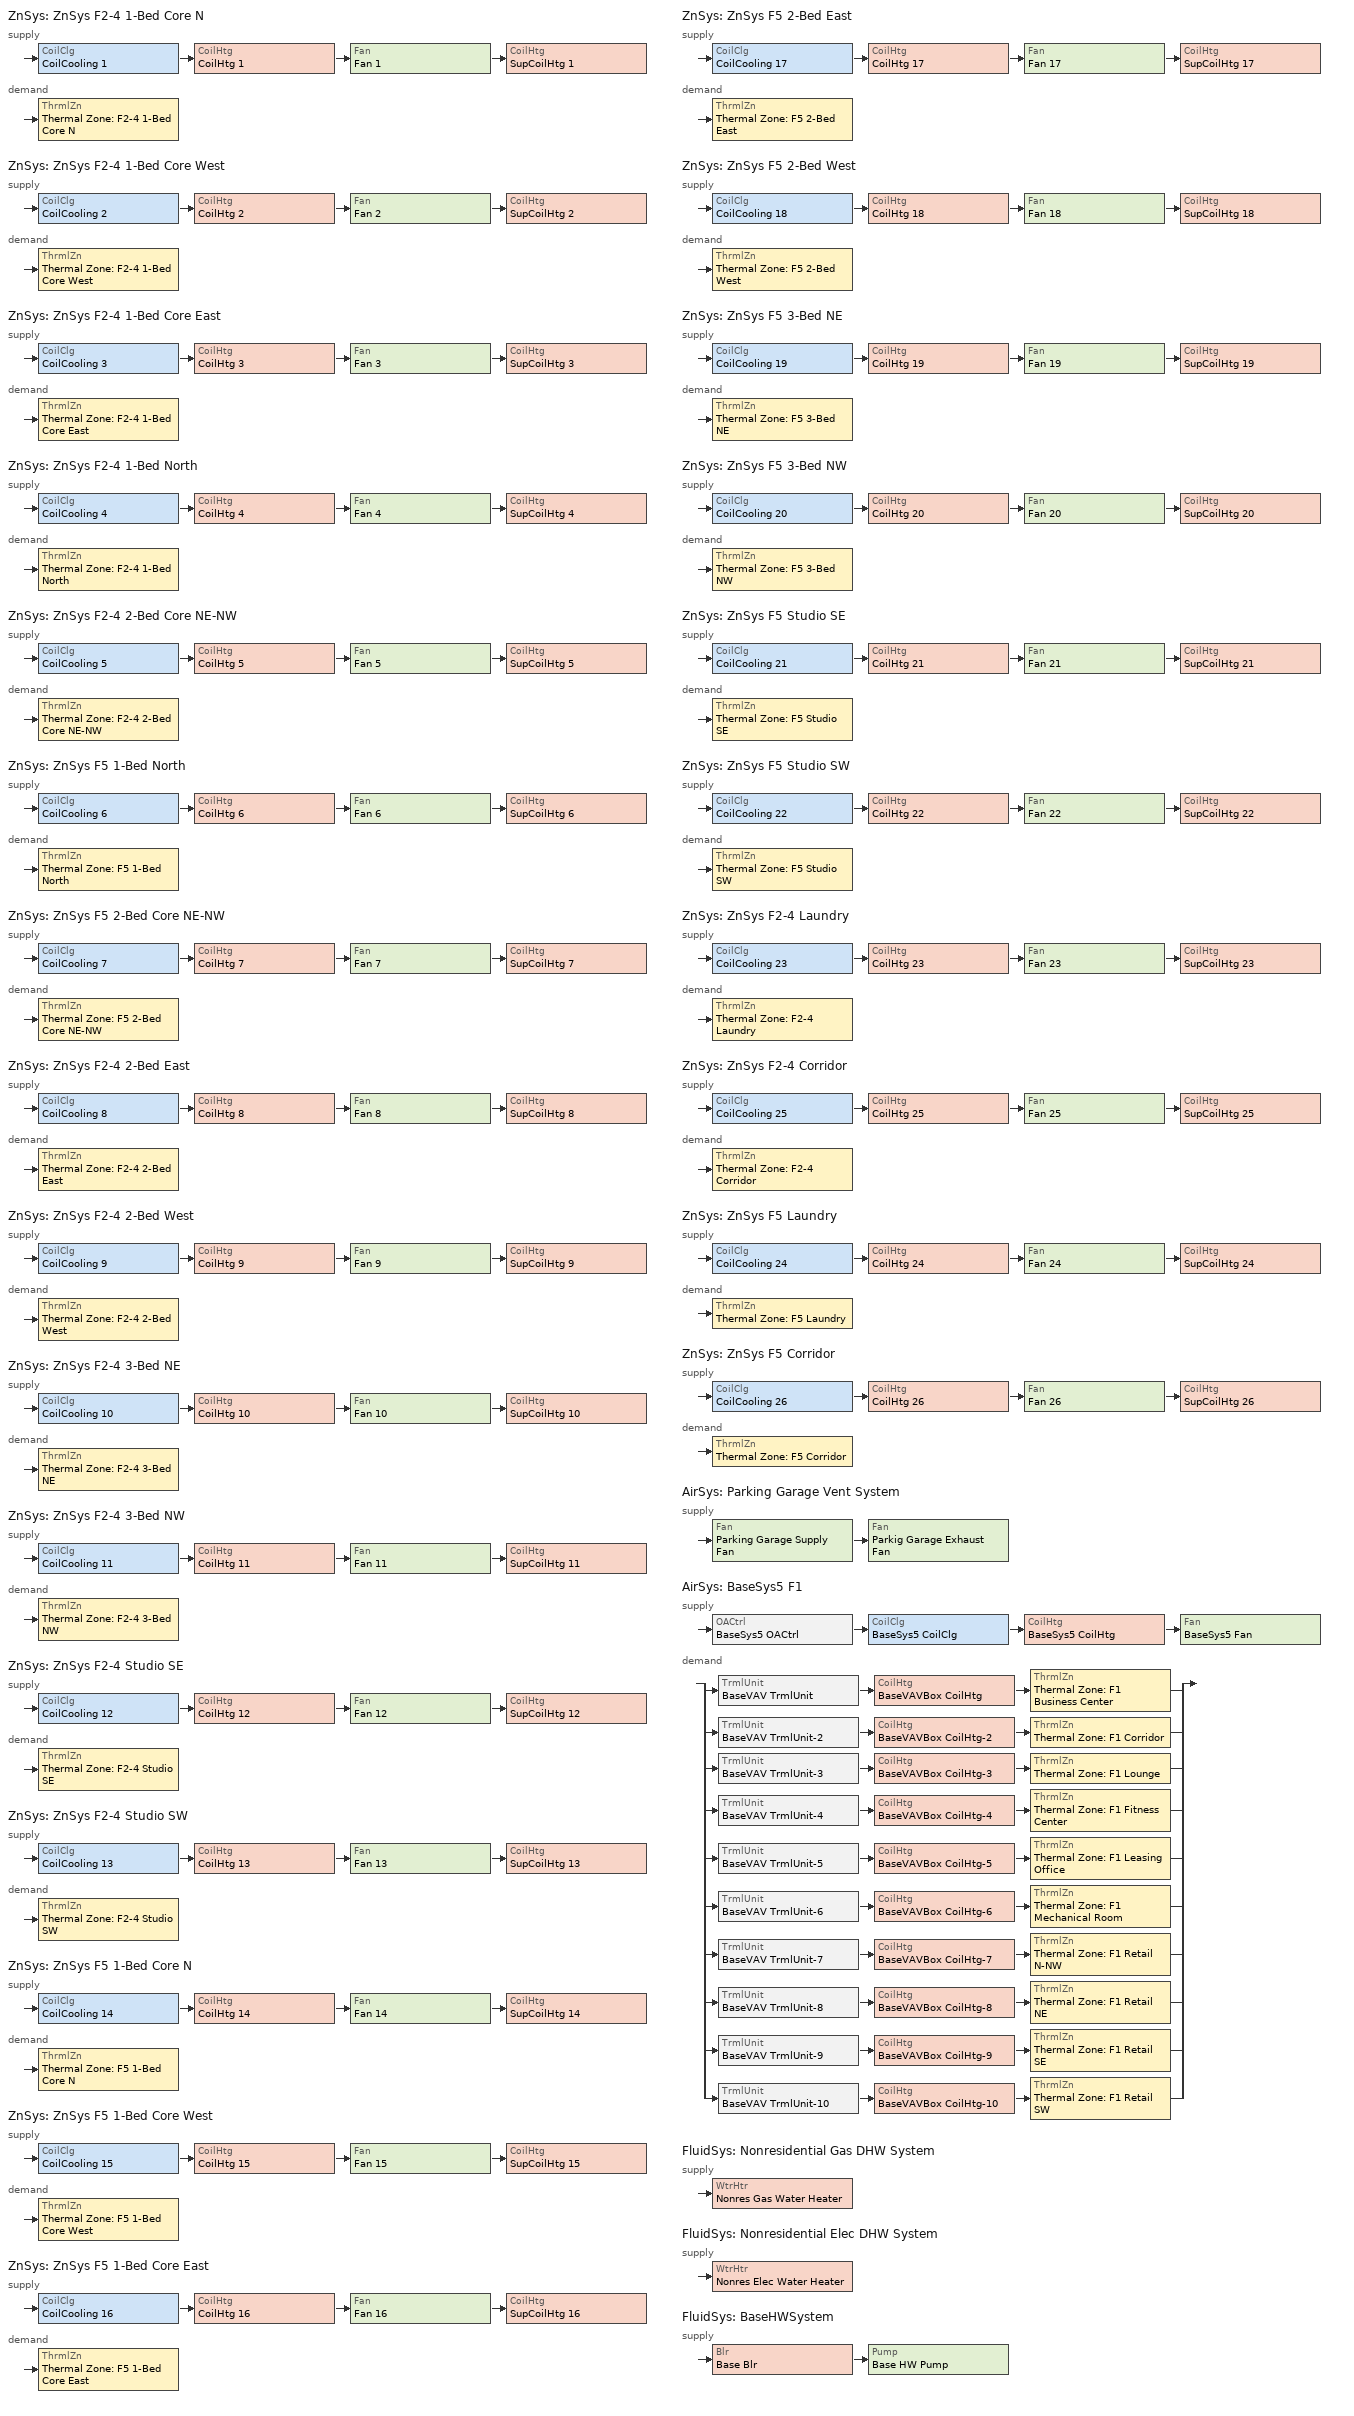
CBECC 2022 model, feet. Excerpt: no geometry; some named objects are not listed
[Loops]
ZnSys 'ZnSys F2-4 1-Bed Core N'
 supply: CoilClg 'CoilCooling 1' > CoilHtg 'CoilHtg 1' > Fan 'Fan 1' > CoilHtg 'SupCoilHtg 1'
 demand: ThrmlZn 'Thermal Zone: F2-4 1-Bed Core N'
ZnSys 'ZnSys F2-4 1-Bed Core West'
 supply: CoilClg 'CoilCooling 2' > CoilHtg 'CoilHtg 2' > Fan 'Fan 2' > CoilHtg 'SupCoilHtg 2'
 demand: ThrmlZn 'Thermal Zone: F2-4 1-Bed Core West'
ZnSys 'ZnSys F2-4 1-Bed Core East'
 supply: CoilClg 'CoilCooling 3' > CoilHtg 'CoilHtg 3' > Fan 'Fan 3' > CoilHtg 'SupCoilHtg 3'
 demand: ThrmlZn 'Thermal Zone: F2-4 1-Bed Core East'
ZnSys 'ZnSys F2-4 1-Bed North'
 supply: CoilClg 'CoilCooling 4' > CoilHtg 'CoilHtg 4' > Fan 'Fan 4' > CoilHtg 'SupCoilHtg 4'
 demand: ThrmlZn 'Thermal Zone: F2-4 1-Bed North'
ZnSys 'ZnSys F2-4 2-Bed Core NE-NW'
 supply: CoilClg 'CoilCooling 5' > CoilHtg 'CoilHtg 5' > Fan 'Fan 5' > CoilHtg 'SupCoilHtg 5'
 demand: ThrmlZn 'Thermal Zone: F2-4 2-Bed Core NE-NW'
ZnSys 'ZnSys F5 1-Bed North'
 supply: CoilClg 'CoilCooling 6' > CoilHtg 'CoilHtg 6' > Fan 'Fan 6' > CoilHtg 'SupCoilHtg 6'
 demand: ThrmlZn 'Thermal Zone: F5 1-Bed North'
ZnSys 'ZnSys F5 2-Bed Core NE-NW'
 supply: CoilClg 'CoilCooling 7' > CoilHtg 'CoilHtg 7' > Fan 'Fan 7' > CoilHtg 'SupCoilHtg 7'
 demand: ThrmlZn 'Thermal Zone: F5 2-Bed Core NE-NW'
ZnSys 'ZnSys F2-4 2-Bed East'
 supply: CoilClg 'CoilCooling 8' > CoilHtg 'CoilHtg 8' > Fan 'Fan 8' > CoilHtg 'SupCoilHtg 8'
 demand: ThrmlZn 'Thermal Zone: F2-4 2-Bed East'
ZnSys 'ZnSys F2-4 2-Bed West'
 supply: CoilClg 'CoilCooling 9' > CoilHtg 'CoilHtg 9' > Fan 'Fan 9' > CoilHtg 'SupCoilHtg 9'
 demand: ThrmlZn 'Thermal Zone: F2-4 2-Bed West'
ZnSys 'ZnSys F2-4 3-Bed NE'
 supply: CoilClg 'CoilCooling 10' > CoilHtg 'CoilHtg 10' > Fan 'Fan 10' > CoilHtg 'SupCoilHtg 10'
 demand: ThrmlZn 'Thermal Zone: F2-4 3-Bed NE'
ZnSys 'ZnSys F2-4 3-Bed NW'
 supply: CoilClg 'CoilCooling 11' > CoilHtg 'CoilHtg 11' > Fan 'Fan 11' > CoilHtg 'SupCoilHtg 11'
 demand: ThrmlZn 'Thermal Zone: F2-4 3-Bed NW'
ZnSys 'ZnSys F2-4 Studio SE'
 supply: CoilClg 'CoilCooling 12' > CoilHtg 'CoilHtg 12' > Fan 'Fan 12' > CoilHtg 'SupCoilHtg 12'
 demand: ThrmlZn 'Thermal Zone: F2-4 Studio SE'
ZnSys 'ZnSys F2-4 Studio SW'
 supply: CoilClg 'CoilCooling 13' > CoilHtg 'CoilHtg 13' > Fan 'Fan 13' > CoilHtg 'SupCoilHtg 13'
 demand: ThrmlZn 'Thermal Zone: F2-4 Studio SW'
ZnSys 'ZnSys F5 1-Bed Core N'
 supply: CoilClg 'CoilCooling 14' > CoilHtg 'CoilHtg 14' > Fan 'Fan 14' > CoilHtg 'SupCoilHtg 14'
 demand: ThrmlZn 'Thermal Zone: F5 1-Bed Core N'
ZnSys 'ZnSys F5 1-Bed Core West'
 supply: CoilClg 'CoilCooling 15' > CoilHtg 'CoilHtg 15' > Fan 'Fan 15' > CoilHtg 'SupCoilHtg 15'
 demand: ThrmlZn 'Thermal Zone: F5 1-Bed Core West'
ZnSys 'ZnSys F5 1-Bed Core East'
 supply: CoilClg 'CoilCooling 16' > CoilHtg 'CoilHtg 16' > Fan 'Fan 16' > CoilHtg 'SupCoilHtg 16'
 demand: ThrmlZn 'Thermal Zone: F5 1-Bed Core East'
ZnSys 'ZnSys F5 2-Bed East'
 supply: CoilClg 'CoilCooling 17' > CoilHtg 'CoilHtg 17' > Fan 'Fan 17' > CoilHtg 'SupCoilHtg 17'
 demand: ThrmlZn 'Thermal Zone: F5 2-Bed East'
ZnSys 'ZnSys F5 2-Bed West'
 supply: CoilClg 'CoilCooling 18' > CoilHtg 'CoilHtg 18' > Fan 'Fan 18' > CoilHtg 'SupCoilHtg 18'
 demand: ThrmlZn 'Thermal Zone: F5 2-Bed West'
ZnSys 'ZnSys F5 3-Bed NE'
 supply: CoilClg 'CoilCooling 19' > CoilHtg 'CoilHtg 19' > Fan 'Fan 19' > CoilHtg 'SupCoilHtg 19'
 demand: ThrmlZn 'Thermal Zone: F5 3-Bed NE'
ZnSys 'ZnSys F5 3-Bed NW'
 supply: CoilClg 'CoilCooling 20' > CoilHtg 'CoilHtg 20' > Fan 'Fan 20' > CoilHtg 'SupCoilHtg 20'
 demand: ThrmlZn 'Thermal Zone: F5 3-Bed NW'
ZnSys 'ZnSys F5 Studio SE'
 supply: CoilClg 'CoilCooling 21' > CoilHtg 'CoilHtg 21' > Fan 'Fan 21' > CoilHtg 'SupCoilHtg 21'
 demand: ThrmlZn 'Thermal Zone: F5 Studio SE'
ZnSys 'ZnSys F5 Studio SW'
 supply: CoilClg 'CoilCooling 22' > CoilHtg 'CoilHtg 22' > Fan 'Fan 22' > CoilHtg 'SupCoilHtg 22'
 demand: ThrmlZn 'Thermal Zone: F5 Studio SW'
ZnSys 'ZnSys F2-4 Laundry'
 supply: CoilClg 'CoilCooling 23' > CoilHtg 'CoilHtg 23' > Fan 'Fan 23' > CoilHtg 'SupCoilHtg 23'
 demand: ThrmlZn 'Thermal Zone: F2-4 Laundry'
ZnSys 'ZnSys F2-4 Corridor'
 supply: CoilClg 'CoilCooling 25' > CoilHtg 'CoilHtg 25' > Fan 'Fan 25' > CoilHtg 'SupCoilHtg 25'
 demand: ThrmlZn 'Thermal Zone: F2-4 Corridor'
ZnSys 'ZnSys F5 Laundry'
 supply: CoilClg 'CoilCooling 24' > CoilHtg 'CoilHtg 24' > Fan 'Fan 24' > CoilHtg 'SupCoilHtg 24'
 demand: ThrmlZn 'Thermal Zone: F5 Laundry'
ZnSys 'ZnSys F5 Corridor'
 supply: CoilClg 'CoilCooling 26' > CoilHtg 'CoilHtg 26' > Fan 'Fan 26' > CoilHtg 'SupCoilHtg 26'
 demand: ThrmlZn 'Thermal Zone: F5 Corridor'
AirSys 'Parking Garage Vent System'
 supply: Fan 'Parking Garage Supply Fan' > Fan 'Parkig Garage Exhaust Fan'
AirSys 'BaseSys5 F1'
 supply: OACtrl 'BaseSys5 OACtrl' > CoilClg 'BaseSys5 CoilClg' > CoilHtg 'BaseSys5 CoilHtg' > Fan 'BaseSys5 Fan'
 demand: split
  | TrmlUnit 'BaseVAV TrmlUnit' > CoilHtg 'BaseVAVBox CoilHtg' > ThrmlZn 'Thermal Zone: F1 Business Center'
  | TrmlUnit 'BaseVAV TrmlUnit-2' > CoilHtg 'BaseVAVBox CoilHtg-2' > ThrmlZn 'Thermal Zone: F1 Corridor'
  | TrmlUnit 'BaseVAV TrmlUnit-3' > CoilHtg 'BaseVAVBox CoilHtg-3' > ThrmlZn 'Thermal Zone: F1 Lounge'
  | TrmlUnit 'BaseVAV TrmlUnit-4' > CoilHtg 'BaseVAVBox CoilHtg-4' > ThrmlZn 'Thermal Zone: F1 Fitness Center'
  | TrmlUnit 'BaseVAV TrmlUnit-5' > CoilHtg 'BaseVAVBox CoilHtg-5' > ThrmlZn 'Thermal Zone: F1 Leasing Office'
  | TrmlUnit 'BaseVAV TrmlUnit-6' > CoilHtg 'BaseVAVBox CoilHtg-6' > ThrmlZn 'Thermal Zone: F1 Mechanical Room'
  | TrmlUnit 'BaseVAV TrmlUnit-7' > CoilHtg 'BaseVAVBox CoilHtg-7' > ThrmlZn 'Thermal Zone: F1 Retail N-NW'
  | TrmlUnit 'BaseVAV TrmlUnit-8' > CoilHtg 'BaseVAVBox CoilHtg-8' > ThrmlZn 'Thermal Zone: F1 Retail NE'
  | TrmlUnit 'BaseVAV TrmlUnit-9' > CoilHtg 'BaseVAVBox CoilHtg-9' > ThrmlZn 'Thermal Zone: F1 Retail SE'
  | TrmlUnit 'BaseVAV TrmlUnit-10' > CoilHtg 'BaseVAVBox CoilHtg-10' > ThrmlZn 'Thermal Zone: F1 Retail SW'
FluidSys 'Nonresidential Gas DHW System'
 supply: WtrHtr 'Nonres Gas Water Heater'
FluidSys 'Nonresidential Elec DHW System'
 supply: WtrHtr 'Nonres Elec Water Heater'
FluidSys 'BaseHWSystem'
 supply: Blr 'Base Blr' > Pump 'Base HW Pump'
[ZnSys] Type=SZHP
Name | Cnt
ZnSys F2-4 1-Bed Core N; ZnSys F2-4 3-Bed NE; ZnSys F2-4 3-Bed NW; ZnSys F2-4 Studio SE; ZnSys F2-4 Studio SW; ZnSys F5 2-Bed East; ZnSys F5 2-Bed West; ZnSys F2-4 Laundry; ZnSys F2-4 Corridor | 3
ZnSys F2-4 1-Bed Core West; ZnSys F2-4 1-Bed Core East; ZnSys F2-4 2-Bed Core NE-NW | 6
ZnSys F2-4 1-Bed North | 15
ZnSys F5 1-Bed North | 5
ZnSys F5 2-Bed Core NE-NW; ZnSys F5 1-Bed Core West; ZnSys F5 1-Bed Core East | 2
ZnSys F2-4 2-Bed East; ZnSys F2-4 2-Bed West | 9
ZnSys F5 1-Bed Core N; ZnSys F5 3-Bed NE; ZnSys F5 3-Bed NW; ZnSys F5 Studio SE; ZnSys F5 Studio SW; ZnSys F5 Laundry; ZnSys F5 Corridor | 1
[CoilClg] Type=DirectExpansion
Name | Sys | CapTotNetRtd | DXSEER | DXEER | BypassMinEffCheck | NumClgStages
CoilCooling 1 | ZnSys F2-4 1-Bed Core N | 8057.21 | 16.5 | 13 | 1
CoilCooling 2 | ZnSys F2-4 1-Bed Core West | 8351.55 | 16.5 | 13 | 1
CoilCooling 3 | ZnSys F2-4 1-Bed Core East | 10407.1 | 16.5 | 13 | 1
CoilCooling 4 | ZnSys F2-4 1-Bed North | 6066.92 | 16.5 | 13 | 1
CoilCooling 5 | ZnSys F2-4 2-Bed Core NE-NW | 7289.96 | 16.5 | 13 | 1
CoilCooling 6 | ZnSys F5 1-Bed North | 8549.08 | 16.5 | 13 | 1
CoilCooling 7 | ZnSys F5 2-Bed Core NE-NW | 10544.2 | 16.5 | 13 | 1
CoilCooling 8 | ZnSys F2-4 2-Bed East | 12370.9 | 16.5 | 13 | 1
CoilCooling 9 | ZnSys F2-4 2-Bed West | 15441.9 | 16.5 | 13 | 1
CoilCooling 10 | ZnSys F2-4 3-Bed NE | 16472.4 | 16.5 | 13 | 1
CoilCooling 11 | ZnSys F2-4 3-Bed NW | 20913.3 | 16.5 | 13 | 1
CoilCooling 12 | ZnSys F2-4 Studio SE | 11675.2 | 16.5 | 13 | 1
CoilCooling 13 | ZnSys F2-4 Studio SW | 10816.5 | 16.5 | 13 | 1
CoilCooling 14 | ZnSys F5 1-Bed Core N | 10098.2 | 16.5 | 13 | 1
CoilCooling 15 | ZnSys F5 1-Bed Core West | 10004.9 | 16.5 | 13 | 1
CoilCooling 16 | ZnSys F5 1-Bed Core East | 13085.1 | 16.5 | 13 | 1
CoilCooling 17 | ZnSys F5 2-Bed East | 14380 | 16.5 | 13 | 1
CoilCooling 18 | ZnSys F5 2-Bed West | 18714.1 | 16.5 | 13 | 1
CoilCooling 19 | ZnSys F5 3-Bed NE | 19191.2 | 16.5 | 13 | 1
CoilCooling 20 | ZnSys F5 3-Bed NW | 25331.8 | 16.5 | 13 | 1
CoilCooling 21 | ZnSys F5 Studio SE | 13116.2 | 16.5 | 13 | 1
CoilCooling 22 | ZnSys F5 Studio SW | 12170.2 | 16.5 | 13 | 1
CoilCooling 23 | ZnSys F2-4 Laundry | 6480 | 16.5 | 13 | 1
CoilCooling 25 | ZnSys F2-4 Corridor | 32175 | 16.5 | 13 | 1
CoilCooling 24 | ZnSys F5 Laundry | 6480 | 16.5 | 13 | 1
CoilCooling 26 | ZnSys F5 Corridor | 32175 | 16.5 | 13 | 1
BaseSys5 CoilClg | BaseSys5 F1 | 566565 |  |  |  | 2
[CoilHtg]
Name | Sys | Type | HtPumpHSPF | BypassMinEffCheck | HtPumpSuppCoilHtgRef | HtPumpDefHtSrc | FluidSegInRef | FluidSegOutRef | CapTotGrossRtd
CoilHtg 1 | ZnSys F2-4 1-Bed Core N | HeatPump | 9 | 1 | SupCoilHtg 1 | Electric
SupCoilHtg 1 | ZnSys F2-4 1-Bed Core N | Resistance
CoilHtg 2 | ZnSys F2-4 1-Bed Core West | HeatPump | 9 | 1 | SupCoilHtg 2 | Electric
SupCoilHtg 2 | ZnSys F2-4 1-Bed Core West | Resistance
CoilHtg 3 | ZnSys F2-4 1-Bed Core East | HeatPump | 9 | 1 | SupCoilHtg 3 | Electric
SupCoilHtg 3 | ZnSys F2-4 1-Bed Core East | Resistance
CoilHtg 4 | ZnSys F2-4 1-Bed North | HeatPump | 9 | 1 | SupCoilHtg 4 | Electric
SupCoilHtg 4 | ZnSys F2-4 1-Bed North | Resistance
CoilHtg 5 | ZnSys F2-4 2-Bed Core NE-NW | HeatPump | 9 | 1 | SupCoilHtg 5 | Electric
SupCoilHtg 5 | ZnSys F2-4 2-Bed Core NE-NW | Resistance
CoilHtg 6 | ZnSys F5 1-Bed North | HeatPump | 9 | 1 | SupCoilHtg 6 | Electric
SupCoilHtg 6 | ZnSys F5 1-Bed North | Resistance
CoilHtg 7 | ZnSys F5 2-Bed Core NE-NW | HeatPump | 9 | 1 | SupCoilHtg 7 | Electric
SupCoilHtg 7 | ZnSys F5 2-Bed Core NE-NW | Resistance
CoilHtg 8 | ZnSys F2-4 2-Bed East | HeatPump | 9 | 1 | SupCoilHtg 8 | Electric
SupCoilHtg 8 | ZnSys F2-4 2-Bed East | Resistance
CoilHtg 9 | ZnSys F2-4 2-Bed West | HeatPump | 9 | 1 | SupCoilHtg 9 | Electric
SupCoilHtg 9 | ZnSys F2-4 2-Bed West | Resistance
CoilHtg 10 | ZnSys F2-4 3-Bed NE | HeatPump | 9 | 1 | SupCoilHtg 10 | Electric
SupCoilHtg 10 | ZnSys F2-4 3-Bed NE | Resistance
CoilHtg 11 | ZnSys F2-4 3-Bed NW | HeatPump | 9 | 1 | SupCoilHtg 11 | Electric
SupCoilHtg 11 | ZnSys F2-4 3-Bed NW | Resistance
CoilHtg 12 | ZnSys F2-4 Studio SE | HeatPump | 9 | 1 | SupCoilHtg 12 | Electric
SupCoilHtg 12 | ZnSys F2-4 Studio SE | Resistance
CoilHtg 13 | ZnSys F2-4 Studio SW | HeatPump | 9 | 1 | SupCoilHtg 13 | Electric
SupCoilHtg 13 | ZnSys F2-4 Studio SW | Resistance
CoilHtg 14 | ZnSys F5 1-Bed Core N | HeatPump | 9 | 1 | SupCoilHtg 14 | Electric
SupCoilHtg 14 | ZnSys F5 1-Bed Core N | Resistance
CoilHtg 15 | ZnSys F5 1-Bed Core West | HeatPump | 9 | 1 | SupCoilHtg 15 | Electric
SupCoilHtg 15 | ZnSys F5 1-Bed Core West | Resistance
CoilHtg 16 | ZnSys F5 1-Bed Core East | HeatPump | 9 | 1 | SupCoilHtg 16 | Electric
SupCoilHtg 16 | ZnSys F5 1-Bed Core East | Resistance
CoilHtg 17 | ZnSys F5 2-Bed East | HeatPump | 9 | 1 | SupCoilHtg 17 | Electric
SupCoilHtg 17 | ZnSys F5 2-Bed East | Resistance
CoilHtg 18 | ZnSys F5 2-Bed West | HeatPump | 9 | 1 | SupCoilHtg 18 | Electric
SupCoilHtg 18 | ZnSys F5 2-Bed West | Resistance
CoilHtg 19 | ZnSys F5 3-Bed NE | HeatPump | 9 | 1 | SupCoilHtg 19 | Electric
SupCoilHtg 19 | ZnSys F5 3-Bed NE | Resistance
CoilHtg 20 | ZnSys F5 3-Bed NW | HeatPump | 9 | 1 | SupCoilHtg 20 | Electric
SupCoilHtg 20 | ZnSys F5 3-Bed NW | Resistance
CoilHtg 21 | ZnSys F5 Studio SE | HeatPump | 9 | 1 | SupCoilHtg 21 | Electric
SupCoilHtg 21 | ZnSys F5 Studio SE | Resistance
CoilHtg 22 | ZnSys F5 Studio SW | HeatPump | 9 | 1 | SupCoilHtg 22 | Electric
SupCoilHtg 22 | ZnSys F5 Studio SW | Resistance
CoilHtg 23 | ZnSys F2-4 Laundry | HeatPump | 9 | 1 | SupCoilHtg 23 | Electric
SupCoilHtg 23 | ZnSys F2-4 Laundry | Resistance
CoilHtg 25 | ZnSys F2-4 Corridor | HeatPump | 9 | 1 | SupCoilHtg 25 | Electric
SupCoilHtg 25 | ZnSys F2-4 Corridor | Resistance
CoilHtg 24 | ZnSys F5 Laundry | HeatPump | 9 | 1 | SupCoilHtg 24 | Electric
SupCoilHtg 24 | ZnSys F5 Laundry | Resistance
CoilHtg 26 | ZnSys F5 Corridor | HeatPump | 9 | 1 | SupCoilHtg 26 | Electric
SupCoilHtg 26 | ZnSys F5 Corridor | Resistance
BaseSys5 CoilHtg | BaseSys5 F1 | HotWater |  |  |  |  | BaseHW PriSupSeg | BaseHW PriRetSeg | 148259
BaseVAVBox CoilHtg | BaseSys5 F1 | HotWater |  |  |  |  | BaseHW PriSupSeg | BaseHW PriRetSeg | 9698.88
BaseVAVBox CoilHtg-2 | BaseSys5 F1 | HotWater |  |  |  |  | BaseHW PriSupSeg | BaseHW PriRetSeg | 52391
BaseVAVBox CoilHtg-3 | BaseSys5 F1 | HotWater |  |  |  |  | BaseHW PriSupSeg | BaseHW PriRetSeg | 22098.5
BaseVAVBox CoilHtg-4 | BaseSys5 F1 | HotWater |  |  |  |  | BaseHW PriSupSeg | BaseHW PriRetSeg | 18215.4
BaseVAVBox CoilHtg-5 | BaseSys5 F1 | HotWater |  |  |  |  | BaseHW PriSupSeg | BaseHW PriRetSeg | 8577.05
BaseVAVBox CoilHtg-6 | BaseSys5 F1 | HotWater |  |  |  |  | BaseHW PriSupSeg | BaseHW PriRetSeg | 9091.35
BaseVAVBox CoilHtg-7 | BaseSys5 F1 | HotWater |  |  |  |  | BaseHW PriSupSeg | BaseHW PriRetSeg | 96843.8
BaseVAVBox CoilHtg-8 | BaseSys5 F1 | HotWater |  |  |  |  | BaseHW PriSupSeg | BaseHW PriRetSeg | 71432.8
BaseVAVBox CoilHtg-9 | BaseSys5 F1 | HotWater |  |  |  |  | BaseHW PriSupSeg | BaseHW PriRetSeg | 51904.3
BaseVAVBox CoilHtg-10 | BaseSys5 F1 | HotWater |  |  |  |  | BaseHW PriSupSeg | BaseHW PriRetSeg | 77052.9
[Fan]
Name | Sys | CtrlMthd | ModelingMthd | FlowCap | PwrIdx | MtrBHP
Fan 1 | ZnSys F2-4 1-Bed Core N | TwoSpeed | PowerPerUnitFlow | 235.002 | 0.58
Fan 2 | ZnSys F2-4 1-Bed Core West | TwoSpeed | PowerPerUnitFlow | 243.587 | 0.58
Fan 3 | ZnSys F2-4 1-Bed Core East | TwoSpeed | PowerPerUnitFlow | 303.54 | 0.58
Fan 4 | ZnSys F2-4 1-Bed North | TwoSpeed | PowerPerUnitFlow | 176.952 | 0.58
Fan 5 | ZnSys F2-4 2-Bed Core NE-NW | TwoSpeed | PowerPerUnitFlow | 212.624 | 0.58
Fan 6 | ZnSys F5 1-Bed North | TwoSpeed | PowerPerUnitFlow | 249.348 | 0.58
Fan 7 | ZnSys F5 2-Bed Core NE-NW | TwoSpeed | PowerPerUnitFlow | 307.539 | 0.58
Fan 8 | ZnSys F2-4 2-Bed East | TwoSpeed | PowerPerUnitFlow | 360.818 | 0.58
Fan 9 | ZnSys F2-4 2-Bed West | TwoSpeed | PowerPerUnitFlow | 450.389 | 0.58
Fan 10 | ZnSys F2-4 3-Bed NE | TwoSpeed | PowerPerUnitFlow | 480.445 | 0.58
Fan 11 | ZnSys F2-4 3-Bed NW | TwoSpeed | PowerPerUnitFlow | 609.971 | 0.58
Fan 12 | ZnSys F2-4 Studio SE | TwoSpeed | PowerPerUnitFlow | 340.527 | 0.58
Fan 13 | ZnSys F2-4 Studio SW | TwoSpeed | PowerPerUnitFlow | 315.481 | 0.58
Fan 14 | ZnSys F5 1-Bed Core N | TwoSpeed | PowerPerUnitFlow | 294.531 | 0.58
Fan 15 | ZnSys F5 1-Bed Core West | TwoSpeed | PowerPerUnitFlow | 291.81 | 0.58
Fan 16 | ZnSys F5 1-Bed Core East | TwoSpeed | PowerPerUnitFlow | 381.649 | 0.58
Fan 17 | ZnSys F5 2-Bed East | TwoSpeed | PowerPerUnitFlow | 419.417 | 0.58
Fan 18 | ZnSys F5 2-Bed West | TwoSpeed | PowerPerUnitFlow | 545.828 | 0.58
Fan 19 | ZnSys F5 3-Bed NE | TwoSpeed | PowerPerUnitFlow | 559.743 | 0.58
Fan 20 | ZnSys F5 3-Bed NW | TwoSpeed | PowerPerUnitFlow | 738.844 | 0.58
Fan 21 | ZnSys F5 Studio SE | TwoSpeed | PowerPerUnitFlow | 382.556 | 0.58
Fan 22 | ZnSys F5 Studio SW | TwoSpeed | PowerPerUnitFlow | 354.964 | 0.58
Fan 23 | ZnSys F2-4 Laundry | TwoSpeed | PowerPerUnitFlow | 189 | 0.58
Fan 25 | ZnSys F2-4 Corridor | TwoSpeed | PowerPerUnitFlow | 938.438 | 0.58
Fan 24 | ZnSys F5 Laundry | TwoSpeed | PowerPerUnitFlow | 189 | 0.58
Fan 26 | ZnSys F5 Corridor | TwoSpeed | PowerPerUnitFlow | 938.438 | 0.58
Parking Garage Supply Fan; Parkig Garage Exhaust Fan | Parking Garage Vent System | VariableSpeedDrive
BaseSys5 Fan | BaseSys5 F1 | VariableSpeedDrive |  | 19577.6 |  | 16.19
[AirSys]
Name | Type | ExhSysType | ExhCtrlMthd | SubType | CtrlSysType | OptStart | AirFlowPerSqFt | AirFlowPerTon | ClgCtrl
Parking Garage Vent System | Exhaust | ParkingGarage | COControl
BaseSys5 F1 | PVAV |  |  | Packaged3Phase | DDCToZone | 1 | 0.86551 | 414.66 | WarmestReset
[AirSeg]
Name | Sys | Type
Parking Garage Supply AirSeg | Parking Garage Vent System | Supply
Parking Garage Exhaust AirSeg | Parking Garage Vent System | Exhaust
BaseSys5 SupAirSeg | BaseSys5 F1 | Supply
BaseSys5 RetAirSeg | BaseSys5 F1 | Return
[OACtrl]
BaseSys5 OACtrl: Sys=BaseSys5 F1; EconoCtrlMthd=DifferentialDryBulb; EconoIntegration=Integrated; AirSegSupRef=BaseSys5 SupAirSeg; AirSegRetRef=BaseSys5 RetAirSeg
[TrmlUnit] Sys=BaseSys5 F1; Type=VAVReheatBox; ReheatCtrlMthd=DualMaximum
Name | ZnServedRef | PriAirFlowMax
BaseVAV TrmlUnit | Thermal Zone: F1 Business Center | 438.947
BaseVAV TrmlUnit-2 | Thermal Zone: F1 Corridor | 1448.88
BaseVAV TrmlUnit-3 | Thermal Zone: F1 Lounge | 1138.84
BaseVAV TrmlUnit-4 | Thermal Zone: F1 Fitness Center | 635.596
BaseVAV TrmlUnit-5 | Thermal Zone: F1 Leasing Office | 295.916
BaseVAV TrmlUnit-6 | Thermal Zone: F1 Mechanical Room | 587.095
BaseVAV TrmlUnit-7 | Thermal Zone: F1 Retail N-NW | 4151.57
BaseVAV TrmlUnit-8 | Thermal Zone: F1 Retail NE | 3151.43
BaseVAV TrmlUnit-9 | Thermal Zone: F1 Retail SE | 2105.12
BaseVAV TrmlUnit-10 | Thermal Zone: F1 Retail SW | 3131.41
[FluidSys]
Name | Type
Nonresidential Gas DHW System; Nonresidential Elec DHW System | ServiceHotWater
BaseHWSystem | HotWater
[FluidSeg]
Name | Sys | Type | Src
DHW Supply Gas | Nonresidential Gas DHW System | PrimarySupply
DHW Makeup Gas | Nonresidential Gas DHW System | MakeupFluid | MunicipalWater
DHW Supply Elec | Nonresidential Elec DHW System | PrimarySupply
DHW Makeup Elec | Nonresidential Elec DHW System | MakeupFluid
BaseHW PriSupSeg | BaseHWSystem | PrimarySupply
BaseHW PriRetSeg | BaseHWSystem | PrimaryReturn
[WtrHtr]
Name | Sys | FluidSegOutRef | FluidSegMakeupRef | StorCap | RE | CapRtd | UEF | FuelSrc | InpPwr
Nonres Gas Water Heater | Nonresidential Gas DHW System | DHW Supply Gas | DHW Makeup Gas | 5.89175 | 0.8 | 7324.35
Nonres Elec Water Heater | Nonresidential Elec DHW System | DHW Supply Elec | DHW Makeup Elec | 24.1083 | 0.99 |  | 0.9357 | Electricity | 7.02702
[Blr]
Base Blr: Sys=BaseHWSystem; Type=HotWater; FuelSrc=Gas; DraftType=Natural; FluidSegInRef=BaseHW PriRetSeg; FluidSegOutRef=BaseHW PriSupSeg; ThrmlEff=0.8
[Pump]
Base HW Pump: Sys=BaseHWSystem; SpdCtrl=VariableSpeed
